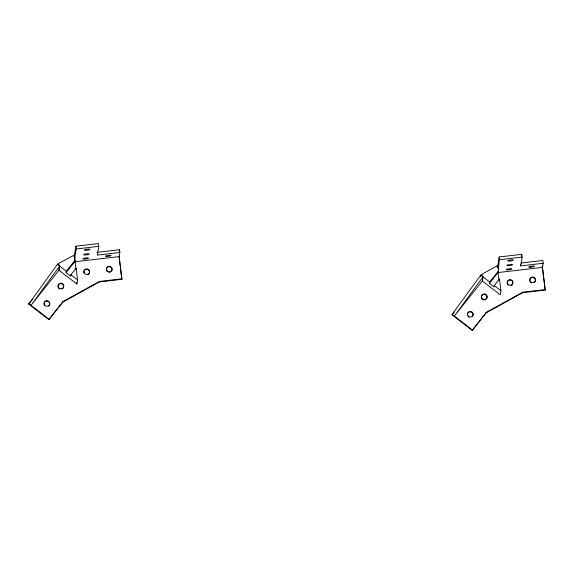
<?xml version="1.0" encoding="UTF-8"?>
<svg xmlns="http://www.w3.org/2000/svg" width="574" height="574" viewBox="0 0 574 574"><rect width="100%" height="100%" fill="white"/><g stroke="black" fill="none" stroke-linecap="round" stroke-linejoin="round"><path stroke-width="0.86" d="M119.858 252.495L119.162 256.621L121.867 279.33L99.324 281.956L62.817 302.118L48.855 319.668L28.7 304.098L57.393 264.392L58.232 263.681L59.631 266.121L58.957 270.218L31.025 305.311L59.631 266.121L58.261 263.667L74.426 254.964L75.904 246.196L98.448 243.57L98.793 246.346L97.315 255.121L119.858 252.495L119.507 249.719L96.97 252.345M480.467 276.79L480.739 275.154L481.579 274.444M74.498 259.398L76.256 248.965L75.904 246.196M521.178 263.007L542.853 260.481L543.205 263.258L520.661 265.884L522.139 257.109L521.788 254.332L499.251 256.958C499.531 264.757 496.89 272.492 499.215 280.334L499.445 279L494.243 285.543L494.013 286.878L489.443 283.348L489.672 282.013L498.44 271M48.855 319.668L62.903 301.601L99.41 281.439L121.953 278.813M62.817 302.118L62.903 301.601M99.324 281.956L99.41 281.439M119.248 251.268L119.507 249.719M543.205 263.258L542.509 267.384L545.214 290.092L522.67 292.711L486.164 312.88L472.201 330.43L452.047 314.861L452.133 314.344L480.739 275.154L489.672 282.013M472.201 330.43L486.25 312.364L522.756 292.195L545.3 289.576M486.164 312.88L486.25 312.364M499.251 256.958L497.773 265.726L498.124 268.51L496.725 266.071L481.608 274.429L482.978 276.883L482.304 280.98L454.371 316.073L482.978 276.883L482.304 280.98L500.212 294.821L500.923 290.702L499.445 279M521.493 256.09L521.788 254.332M522.67 292.711L522.756 292.195M59.66 266.106L58.957 270.218L76.873 284.058L77.576 279.947L76.105 268.237L70.896 274.781L70.667 276.116L66.096 272.585L66.326 271.251L75.094 260.237L74.426 254.964M76.105 268.237L75.876 269.572L75.094 260.237M542.423 267.893L542.509 267.384L498.311 272.521M28.7 304.098L32.531 299.284M66.096 272.585L74.864 261.572M452.047 314.861L454.235 312.105M489.443 283.348L498.21 272.327M496.725 266.071L497.773 265.726M76.256 248.965L98.793 246.346M74.082 261.866L119.162 256.621L120.081 265.123M499.595 259.728L522.139 257.109M494.243 285.543L500.923 290.702M452.133 314.344L472.287 329.914M57.393 264.392L66.326 271.251M70.896 274.781L77.576 279.947M28.786 303.581L48.941 319.151M73.379 255.315L74.785 257.748M520.489 264.499L520.661 265.884M542.157 265.819L545.214 290.092M120.303 266.903L121.867 279.33M76.643 282.286L76.873 284.058M59.739 288.995A2.841 2.791 9.6 0 1 58.605 284.697A2.841 2.791 9.6 0 1 63.111 284.754A2.841 2.791 9.6 0 1 61.913 289.023M44.248 305.009A2.841 2.791 9.6 0 1 45.59 301.479A2.841 2.791 9.6 0 1 49.285 302.505A2.841 2.791 9.6 0 1 48.589 306.215M106.391 269.141A2.841 2.791 9.6 0 1 110.308 266.982A2.841 2.791 9.6 0 1 111.442 271.272M110.265 272.141A2.841 2.791 9.6 0 1 108.809 272.313M107.453 271.739A2.841 2.791 9.6 0 1 106.57 270.576M84.026 273.202A2.841 2.791 9.6 0 1 87.047 269.4A2.841 2.791 9.6 0 1 88.898 273.898M88.367 274.408A2.841 2.791 9.6 0 1 87.722 274.759M481.557 298.222A2.841 2.791 9.6 0 1 482.899 294.692A2.841 2.791 9.6 0 1 486.594 295.718A2.841 2.791 9.6 0 1 485.898 299.427M485.252 299.786A2.841 2.791 9.6 0 1 484.535 299.965M483.796 299.951A2.841 2.791 9.6 0 1 483.086 299.757M482.447 299.384A2.841 2.791 9.6 0 1 481.923 298.86M467.408 315.061A2.841 2.791 9.6 0 1 470.981 312.048A2.841 2.791 9.6 0 1 472.467 316.468M469.116 317.3A2.841 2.791 9.6 0 1 468.477 316.927M535.162 281.411A2.841 2.791 9.6 0 1 534.258 282.544M531.438 282.874A2.841 2.791 9.6 0 1 530.799 282.501M530.283 281.978A2.841 2.791 9.6 0 1 531.833 277.601A2.841 2.791 9.6 0 1 535.355 280.708M508.255 285.12A2.841 2.791 9.6 0 1 508.105 280.844A2.841 2.791 9.6 0 1 512.41 281.461A2.841 2.791 9.6 0 1 511.068 285.522M85.246 249.582L84.78 249.747A2.841 0.502 -7.2 0 0 85.39 250.321A2.841 0.502 -7.2 0 0 89.106 249.848L89.573 249.69A2.841 0.502 -7.2 0 0 89.228 249.116A2.834 0.423 -6.4 0 0 87.262 249.195A2.841 0.502 -7.2 0 0 85.246 249.582M84.464 254.232L83.998 254.397A2.841 0.502 -7.2 0 0 84.608 254.971A2.841 0.502 -7.2 0 0 88.324 254.497L88.791 254.339A2.841 0.502 -7.2 0 0 88.174 253.751A2.841 0.502 -7.2 0 0 84.464 254.232M508.586 260.345L508.126 260.503A2.841 0.502 -7.2 0 0 508.736 261.084A2.841 0.502 -7.2 0 0 512.453 260.61L512.919 260.452A2.841 0.502 -7.2 0 0 512.575 259.878A2.834 0.423 -6.4 0 0 510.609 259.957A2.841 0.502 -7.2 0 0 508.586 260.345M507.803 264.987L507.344 265.152A2.841 0.502 -7.2 0 0 507.954 265.733A2.841 0.502 -7.2 0 0 511.671 265.26L512.137 265.102A2.841 0.502 -7.2 0 0 511.52 264.514A2.841 0.502 -7.2 0 0 507.803 264.987M86.344 258.903L85.612 259.003A2.841 0.502 -7.2 0 1 82.878 258.824A2.841 0.502 -7.2 0 1 85.784 257.977L86.509 257.913A2.841 0.502 -7.2 0 1 88.518 258.164A2.841 0.502 -7.2 0 1 86.344 258.903M509.69 269.665L508.951 269.766A2.841 0.502 -7.2 0 1 506.225 269.579A2.841 0.502 -7.2 0 1 509.131 268.74L509.856 268.668A2.841 0.502 -7.2 0 1 511.857 268.926A2.841 0.502 -7.2 0 1 509.69 269.665M58.663 287.581A2.841 2.791 9.6 0 0 63.549 287.014A2.841 2.791 9.6 0 0 60.579 283.14A2.841 2.791 9.6 0 0 58.663 287.581M44.7 305.131A2.841 2.791 9.6 0 0 49.579 304.564A2.841 2.791 9.6 0 0 46.616 300.683A2.841 2.791 9.6 0 0 44.7 305.131M107.022 270.698A2.841 2.791 9.6 0 0 111.901 270.132A2.841 2.791 9.6 0 0 108.938 266.257A2.841 2.791 9.6 0 0 107.022 270.698M84.478 273.324A2.841 2.791 9.6 0 0 89.357 272.758A2.841 2.791 9.6 0 0 86.394 268.876A2.841 2.791 9.6 0 0 84.478 273.324M106.757 256.478A2.841 0.502 -7.2 0 0 111.055 255.538A2.841 0.502 -7.2 0 0 106.907 255.581A2.841 0.502 -7.2 0 0 106.757 256.478M482.009 298.344A2.841 2.791 9.6 0 0 486.888 297.777A2.841 2.791 9.6 0 0 483.925 293.895A2.841 2.791 9.6 0 0 482.009 298.344M468.047 315.887A2.841 2.791 9.6 0 0 472.926 315.32A2.841 2.791 9.6 0 0 469.963 311.445A2.841 2.791 9.6 0 0 468.047 315.887M530.369 281.461A2.841 2.791 9.6 0 0 535.248 280.894A2.841 2.791 9.6 0 0 532.285 277.012A2.841 2.791 9.6 0 0 530.369 281.461M507.825 284.08A2.841 2.791 9.6 0 0 512.704 283.513A2.841 2.791 9.6 0 0 509.741 279.638A2.841 2.791 9.6 0 0 507.825 284.08M530.103 267.24A2.841 0.502 -7.2 0 0 534.401 266.3A2.841 0.502 -7.2 0 0 530.247 266.343A2.841 0.502 -7.2 0 0 530.103 267.24"/></g></svg>
